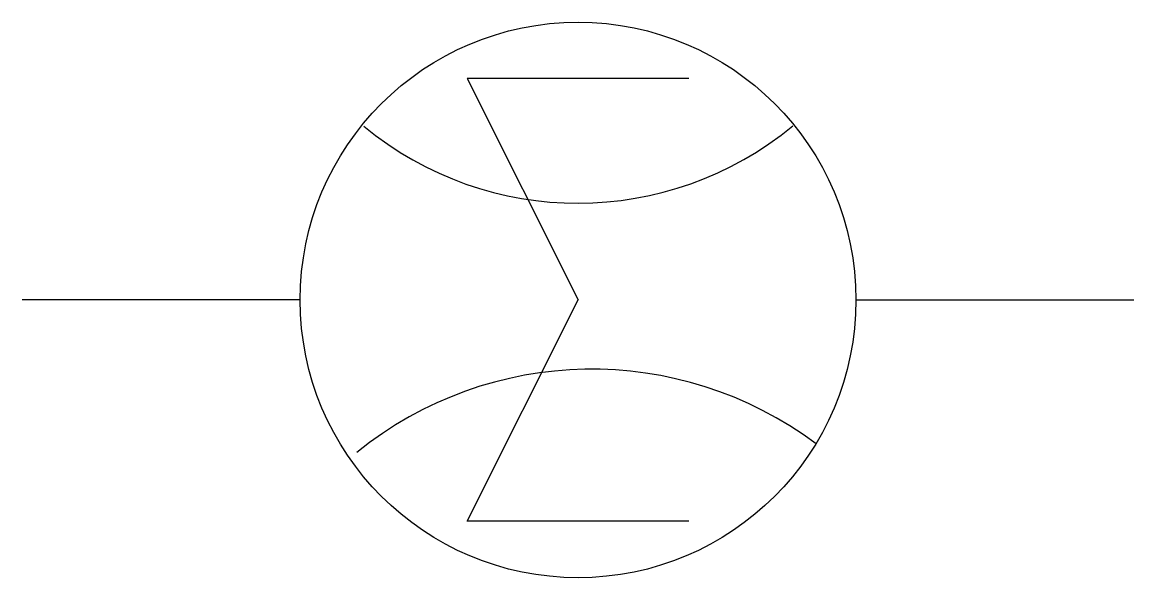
# Model space of a CAD drawing. Header units: millimetres. Extents: x 81.2 to 101.2, y -207.5 to -197.5.
import ezdxf

# ---------------------------------------------------------------- set-up
doc = ezdxf.new("R2010")
doc.units = ezdxf.units.MM
doc.linetypes.add('K5LT_BASIC', pattern=[0])

msp = doc.modelspace()

# ---------------------------------------------------------------- linework, layer by layer
at = {"color": 1, "linetype": 'K5LT_BASIC'}
for p, q in [((93.242, -198.504), (89.258, -198.504)), ((89.258, -198.504), (91.25, -202.488)), ((86.25, -202.488), (81.25, -202.488)), ((89.258, -206.472), (91.25, -202.488)), ((96.25, -202.488), (101.25, -202.488)), ((93.242, -206.472), (89.258, -206.472))]:
    msp.add_line(p, q, dxfattribs=at)
msp.add_circle((91.25, -202.488), 5, dxfattribs=at)
for centre, radius, start, end in [((91.25, -194.69), 6.056, 230.4719, 309.6608), ((91.499, -210.457), 6.723, 53.1301, 128.991)]:
    msp.add_arc(centre, radius, start, end, dxfattribs=at)

doc.saveas('drawing.dxf')
